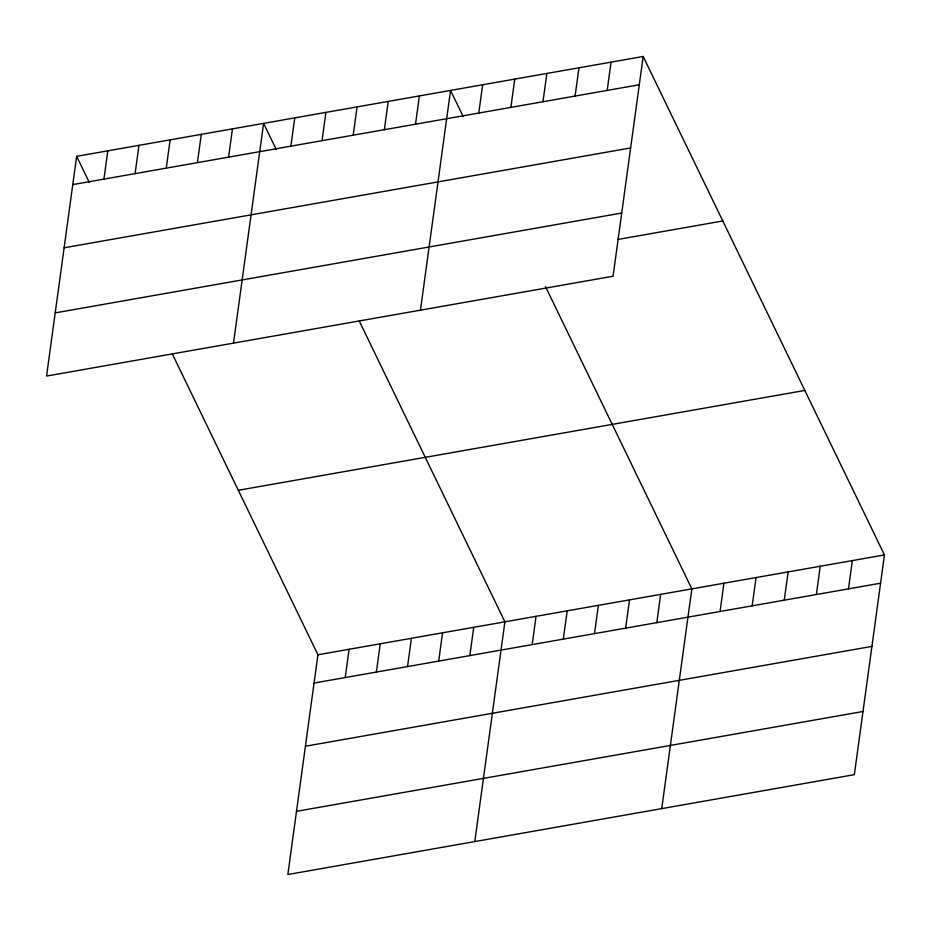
<?xml version="1.0" encoding="UTF-8"?>
<svg xmlns="http://www.w3.org/2000/svg" width="931" height="931" viewBox="0 0 931 931"><rect width="100%" height="100%" fill="white"/><g stroke="black" fill="none" stroke-linecap="round" stroke-linejoin="round"><path stroke-width="1.4" d="M76.656 156.327L46.55 376.066L613.063 276.228L643.158 56.477L76.656 156.327L89.295 182.441M103.935 179.113L107.81 150.834M135.1 173.62L138.963 145.341M166.253 168.127L170.129 139.848M197.407 162.634L201.282 134.367M228.572 157.141L232.447 128.874M233.495 343.12L263.601 123.381L276.239 149.484M290.879 146.167L294.755 117.888M322.045 140.674L325.92 112.395M353.198 135.181L357.073 106.902M384.363 129.688L388.227 101.409M172.316 353.943L317.937 654.772L287.842 874.523L854.344 774.673L884.45 554.934L643.158 56.477M415.517 124.195L419.392 95.916M345.226 677.559L349.102 649.279M420.451 310.174L450.546 90.435L463.184 116.538M376.38 672.066L380.255 643.787M478.778 113.047L482.654 84.768M407.545 666.573L411.409 638.305M510.875 107.391L514.75 79.112M438.699 661.08L442.574 632.812M542.982 101.735L546.858 73.456M469.852 655.599L473.728 627.319M575.09 96.079L578.954 67.8M474.787 841.566L504.893 621.827L359.261 320.997M607.187 90.412L611.062 62.144M532.171 644.613L536.047 616.334M563.325 639.12L567.2 610.841M594.49 633.627L598.365 605.348M625.644 628.134L629.519 599.855M656.809 622.641L660.673 594.374M661.732 808.62L691.838 588.881L545.589 286.771M720.07 611.492L723.934 583.213M752.167 605.837L756.042 577.557M784.274 600.181L788.138 571.902M816.371 594.525L820.246 566.246M848.478 588.858L852.342 560.59M72.781 184.606L639.294 84.756M64.123 247.786L630.636 147.948M55.208 312.886L621.722 213.036M618.103 239.418L722.782 220.973M238.313 490.288L804.826 390.438M317.937 654.772L884.45 554.934M314.061 683.051L880.575 583.202M305.415 746.231L871.916 646.393M296.489 811.332L863.002 711.493"/></g></svg>
